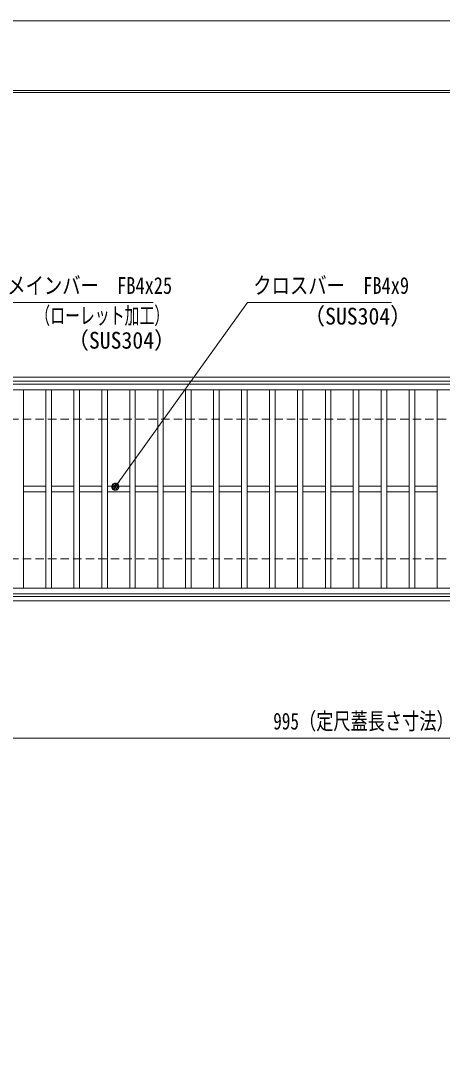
# Model space of a CAD drawing. Units: millimetres, scale not verified. Extents: x -1050 to 1050, y -742 to 742.
# Drawn here: x -533 to -231, y 0 to 742 of the extents above; entities that cross this region are included whole.
import ezdxf
from ezdxf.enums import TextEntityAlignment as Align

# ---------------------------------------------------------------- set-up
doc = ezdxf.new("R2010")
doc.units = ezdxf.units.MM
doc.header["$LTSCALE"] = 5
doc.linetypes.add('DASHED1', pattern=[1.8, 1.2, -0.6])
for name, color, linetype, lineweight in [('0-0_7-図\u3000枠', 4, 'Continuous', 9), ('0-1_寸法注釈', 2, 'Continuous', 9), ('0-2_蓋', 5, 'Continuous', 9), ('0-3_0', 2, 'Continuous', 9), ('0-4_DEFPOINTS', 134, 'Continuous', 9), ('0-9_枠', 7, 'Continuous', 9), ('0-A_溝開口', 4, 'DASHED1', 9)]:
    doc.layers.add(name, color=color, linetype=linetype, lineweight=lineweight)
doc.styles.add('ＭＳ ゴシック', font='')
doc.styles.get('ＭＳ ゴシック').set_extended_font_data('MS Gothic')

# ---------------------------------------------------------------- blocks, each defined once
blk = doc.blocks.new('_Dot')
at = {"layer": '0-3_0'}
for p, q in [((-2.5, 0), (-5, 0)), ((2.445, 0.5), (-2.445, 0.5)), ((1.997, 1.5), (-1.997, 1.5)), ((2.289, -0.995), (-2.289, -0.995)), ((1.499, -1.995), (-1.499, -1.995))]:
    blk.add_line(p, q, dxfattribs=at)
for points in [[(2.5, 0), (2.48, 0.313), (2.421, 0.622), (2.324, 0.92), (2.191, 1.204), (2.023, 1.469), (1.822, 1.711), (1.594, 1.926), (1.34, 2.111), (1.064, 2.262), (0.773, 2.378), (0.468, 2.456), (0.157, 2.495), (-0.157, 2.495), (-0.468, 2.456), (-0.773, 2.378), (-1.064, 2.262), (-1.34, 2.111), (-1.594, 1.926), (-1.822, 1.711), (-2.023, 1.469), (-2.191, 1.204), (-2.324, 0.92), (-2.421, 0.622), (-2.48, 0.313), (-2.5, 0), (0, 0)], [(-2.5, 0), (-2.48, -0.313), (-2.421, -0.622), (-2.324, -0.92), (-2.191, -1.204), (-2.023, -1.469), (-1.822, -1.711), (-1.594, -1.926), (-1.34, -2.111), (-1.064, -2.262), (-0.773, -2.378), (-0.468, -2.456), (-0.157, -2.495), (0.157, -2.495), (0.468, -2.456), (0.773, -2.378), (1.064, -2.262), (1.34, -2.111), (1.594, -1.926), (1.822, -1.711), (2.023, -1.469), (2.191, -1.204), (2.324, -0.92), (2.421, -0.622), (2.48, -0.313), (2.5, 0), (0, 0)]]:
    blk.add_lwpolyline(points, close=True, dxfattribs=at)

msp = doc.modelspace()

# ---------------------------------------------------------------- linework, layer by layer
at = {"layer": '0-0_7-図\u3000枠'}
msp.add_line((-973.75, 691.25), (998.75, 691.25), dxfattribs=at)
msp.add_lwpolyline([(-975, 692.5), (1000, 692.5), (1000, -692.5)], dxfattribs=at)
at = {"layer": '0-1_寸法注釈'}
msp.add_line((-785.45, 228.953), (199.55, 228.953), dxfattribs=at)
for points in [[(-438.147, 540.749), (-547.371, 540.749), (-630.295, 443.985)], [(-267.513, 540.749), (-370.72, 540.749), (-464.681, 409.785)]]:
    msp.add_lwpolyline(points, dxfattribs=at)
at = {"layer": '0-2_蓋'}
for p, q in [((204.55, 482.475), (-790.45, 482.475)), ((204.55, 478.475), (-790.45, 478.475)), ((-530.95, 478.475), (-530.95, 336.475)), ((-514.95, 478.475), (-514.95, 336.475)), ((-510.95, 478.475), (-510.95, 336.475)), ((-494.95, 478.475), (-494.95, 336.475)), ((-490.95, 478.475), (-490.95, 336.475)), ((-474.95, 478.475), (-474.95, 336.475)), ((-470.95, 478.475), (-470.95, 336.475)), ((-454.95, 478.475), (-454.95, 336.475)), ((-450.95, 478.475), (-450.95, 336.475)), ((-434.95, 478.475), (-434.95, 336.475)), ((-430.95, 478.475), (-430.95, 336.475)), ((-414.95, 478.475), (-414.95, 336.475)), ((-410.95, 478.475), (-410.95, 336.475)), ((-394.95, 478.475), (-394.95, 336.475)), ((-390.95, 478.475), (-390.95, 336.475)), ((-374.95, 478.475), (-374.95, 336.475)), ((-370.95, 478.475), (-370.95, 336.475)), ((-354.95, 478.475), (-354.95, 336.475)), ((-350.95, 478.475), (-350.95, 336.475)), ((-334.95, 478.475), (-334.95, 336.475)), ((-330.95, 478.475), (-330.95, 336.475)), ((-314.95, 478.475), (-314.95, 336.475)), ((-310.95, 478.475), (-310.95, 336.475)), ((-294.95, 478.475), (-294.95, 336.475)), ((-290.95, 478.475), (-290.95, 336.475)), ((-274.95, 478.475), (-274.95, 336.475)), ((-270.95, 478.475), (-270.95, 336.475)), ((-254.95, 478.475), (-254.95, 336.475)), ((-250.95, 478.475), (-250.95, 336.475)), ((-234.95, 478.475), (-234.95, 336.475)), ((-514.95, 409.475), (-530.95, 409.475)), ((-494.95, 409.475), (-510.95, 409.475)), ((-474.95, 409.475), (-490.95, 409.475)), ((-454.95, 409.475), (-470.95, 409.475)), ((-434.95, 409.475), (-450.95, 409.475)), ((-414.95, 409.475), (-430.95, 409.475)), ((-394.95, 409.475), (-410.95, 409.475)), ((-374.95, 409.475), (-390.95, 409.475)), ((-354.95, 409.475), (-370.95, 409.475)), ((-334.95, 409.475), (-350.95, 409.475)), ((-314.95, 409.475), (-330.95, 409.475)), ((-294.95, 409.475), (-310.95, 409.475)), ((-274.95, 409.475), (-290.95, 409.475)), ((-254.95, 409.475), (-270.95, 409.475)), ((-234.95, 409.475), (-250.95, 409.475)), ((-514.95, 405.475), (-530.95, 405.475)), ((-494.95, 405.475), (-510.95, 405.475)), ((-474.95, 405.475), (-490.95, 405.475)), ((-454.95, 405.475), (-470.95, 405.475)), ((-434.95, 405.475), (-450.95, 405.475)), ((-414.95, 405.475), (-430.95, 405.475)), ((-394.95, 405.475), (-410.95, 405.475)), ((-374.95, 405.475), (-390.95, 405.475)), ((-354.95, 405.475), (-370.95, 405.475)), ((-334.95, 405.475), (-350.95, 405.475)), ((-314.95, 405.475), (-330.95, 405.475)), ((-294.95, 405.475), (-310.95, 405.475)), ((-274.95, 405.475), (-290.95, 405.475)), ((-254.95, 405.475), (-270.95, 405.475)), ((-234.95, 405.475), (-250.95, 405.475)), ((-790.45, 336.475), (204.55, 336.475)), ((-790.45, 332.475), (204.55, 332.475))]:
    msp.add_line(p, q, dxfattribs=at)
at = {"layer": '0-4_DEFPOINTS'}
msp.add_lwpolyline([(-1050, -742.5), (-1050, 742.5), (1050, 742.5), (1050, -742.5)], close=True, dxfattribs=at)
at = {"layer": '0-9_枠'}
for p, q in [((-795.45, 487.475), (409.55, 487.475)), ((-792.45, 484.475), (407.714, 484.475)), ((-795.45, 327.475), (409.55, 327.475)), ((-792.45, 330.475), (411.386, 330.475))]:
    msp.add_line(p, q, dxfattribs=at)
at = {"layer": '0-A_溝開口'}
for p, q in [((-765.45, 457.475), (204.55, 457.475)), ((-765.45, 357.475), (204.55, 357.475))]:
    msp.add_line(p, q, dxfattribs=at)

# ---------------------------------------------------------------- block references
at = {"layer": '0-1_寸法注釈', "rotation": 234.05474}
msp.add_blockref('_Dot', (-465.268, 408.975), dxfattribs=at)

# ---------------------------------------------------------------- texts
at = {"layer": '0-1_寸法注釈', "color": 7, "style": 'ＭＳ ゴシック'}
for s, height, width, p in [('メインバー\u3000FB4x25', 12.02, 0.8, (-542.594, 543.436)), ('クロスバー\u3000FB4x9', 12.03, 0.8, (-366.554, 543.436)), ('（ローレット加工）', 12.02, 0.65, (-522.589, 521.881)), ('（SUS304）', 12.02, 0.95, (-330.723, 521.485)), ('（SUS304）', 12.02, 0.95, (-499.742, 504.216)), ('995（定尺蓋長さ寸法）', 12.03, 0.75, (-352.249, 231.64))]:
    msp.add_text(s, height=height, dxfattribs=dict(at, width=width)).set_placement(p, align=Align.BOTTOM_LEFT)

doc.saveas('drawing.dxf')
